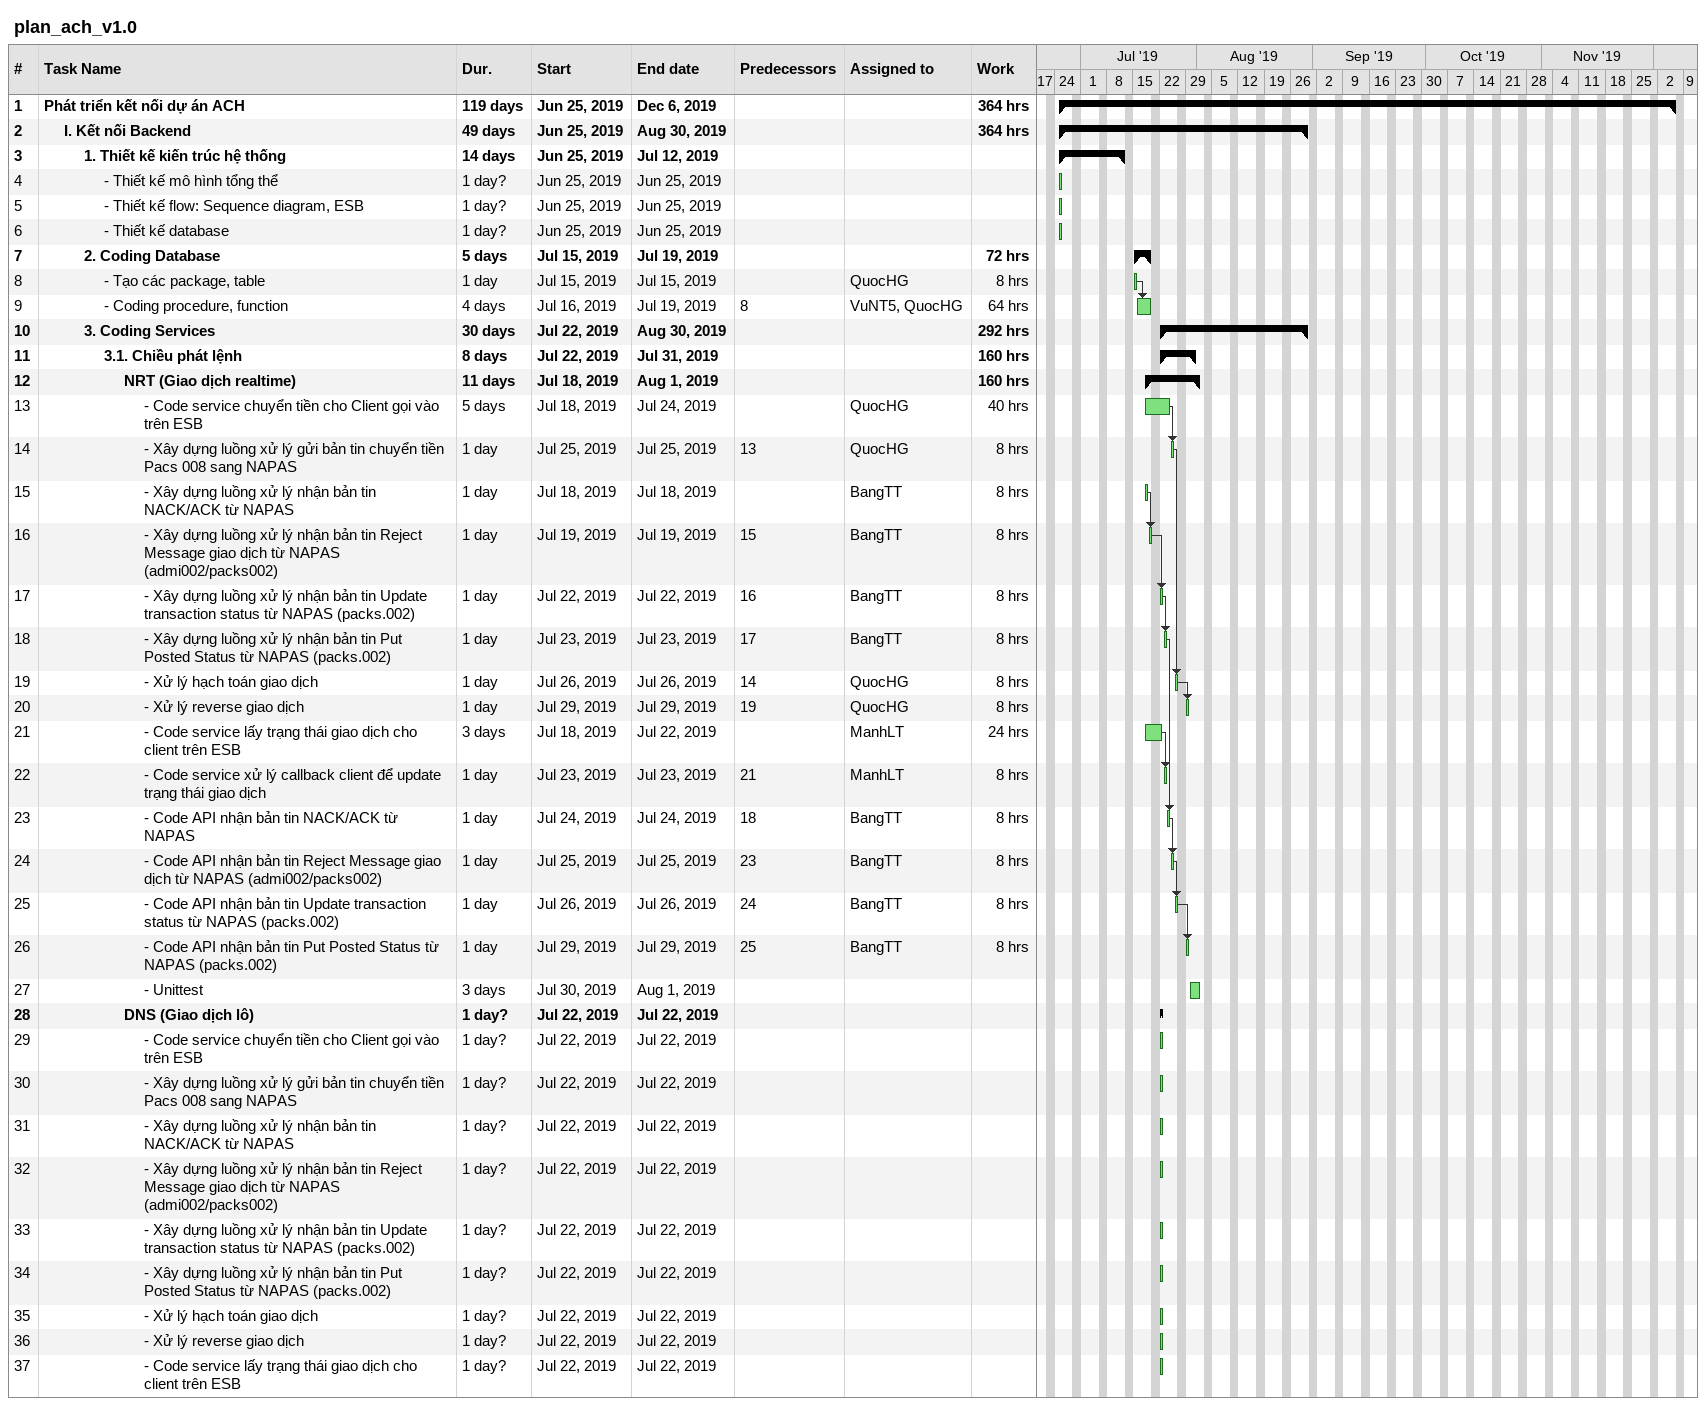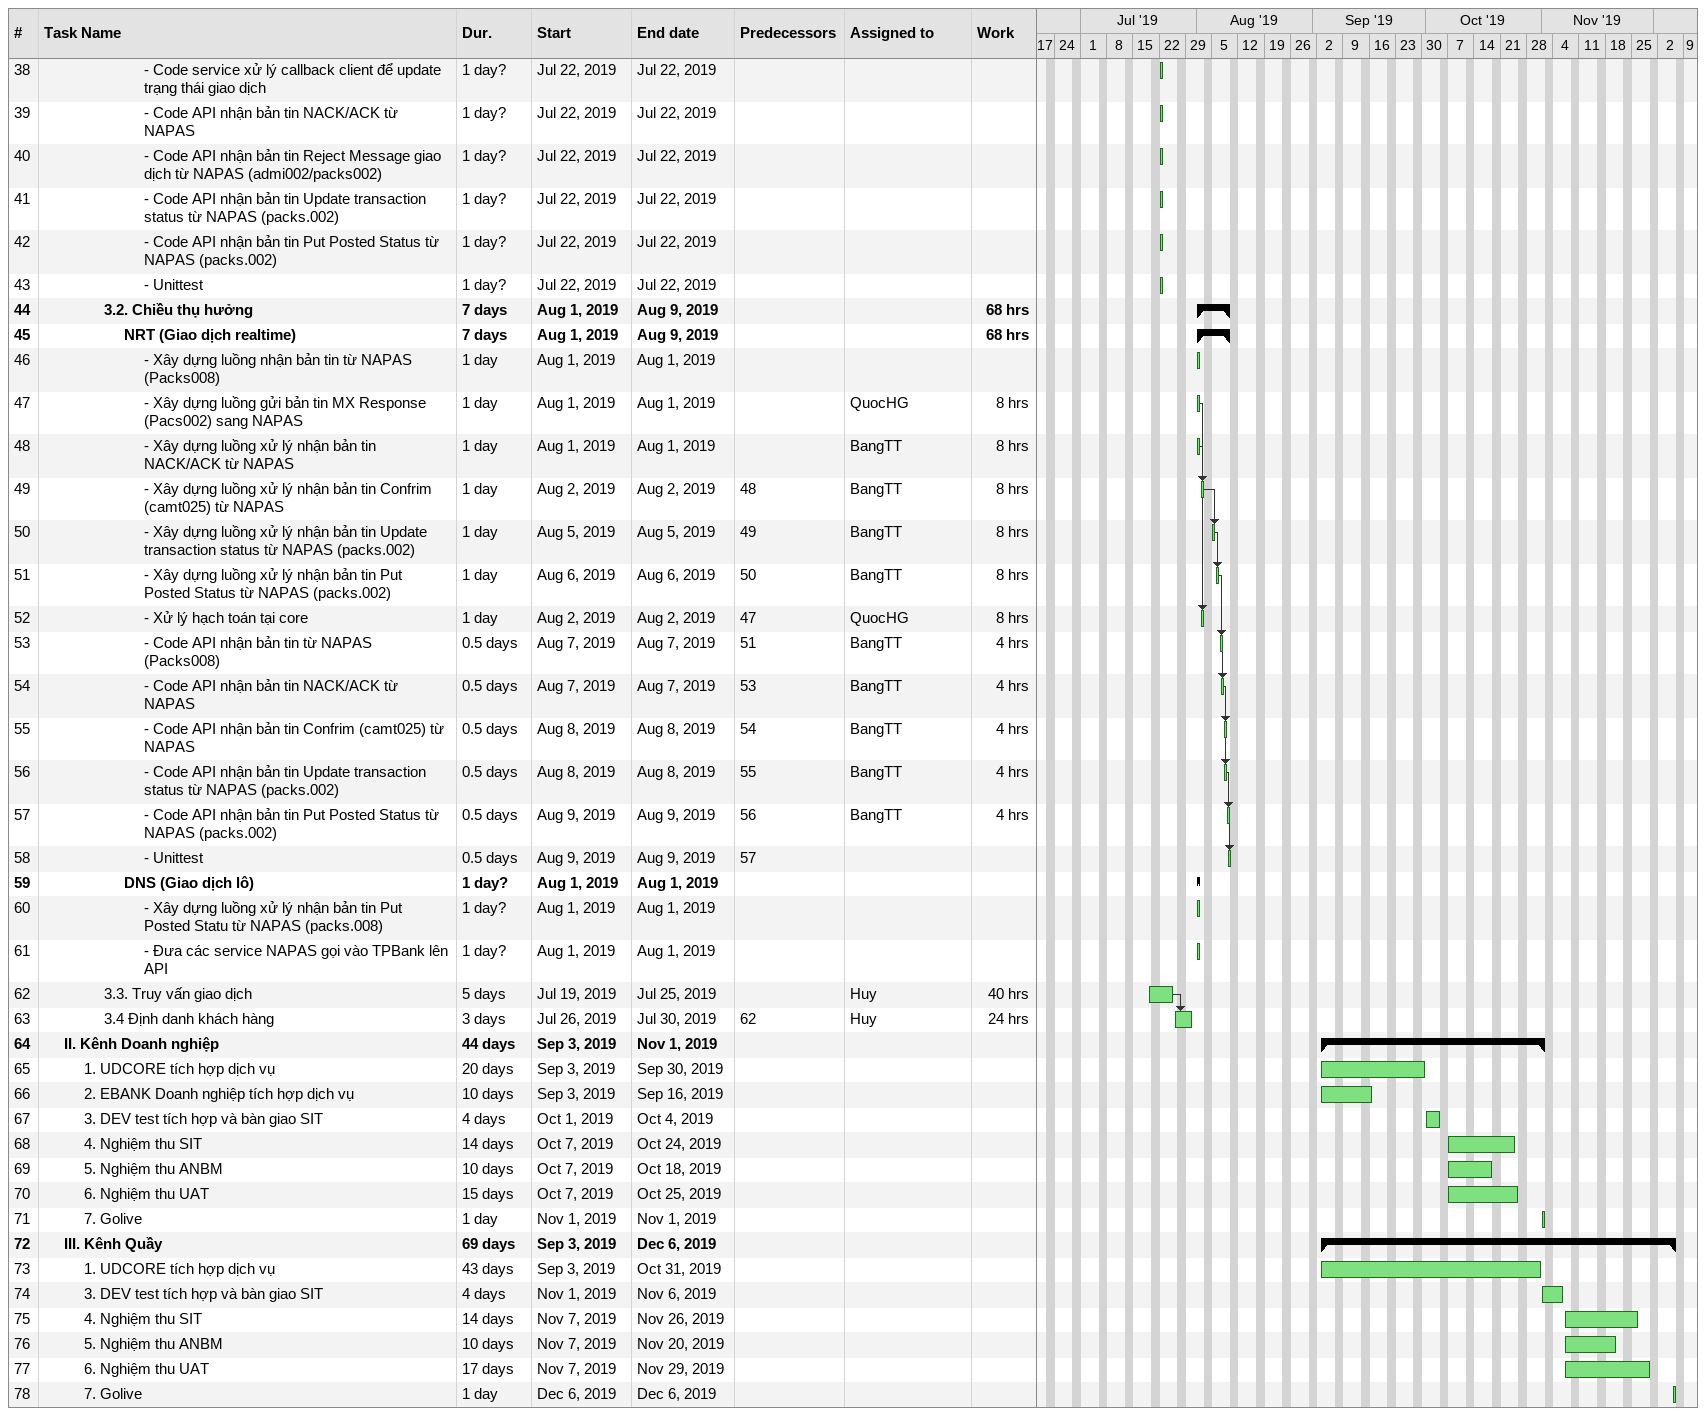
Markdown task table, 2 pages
plan_ach_v1.0

| ID | Level | Task | Duration | Start | Finish | Predecessors | Resources | Work (h) |
|---|---|---|---|---|---|---|---|---|
| 1 | 1 | **Phát triển kết nối dự án ACH** | 119d | 2019-06-25 | 2019-12-06 |  |  | 364 |
| 2 | 2 | **I. Kết nối Backend** | 49d | 2019-06-25 | 2019-08-30 |  |  | 364 |
| 3 | 3 | **1. Thiết kế kiến trúc hệ thống** | 14d | 2019-06-25 | 2019-07-12 |  |  |  |
| 4 | 4 | - Thiết kế mô hình tổng thể | 1d? | 2019-06-25 | 2019-06-25 |  |  |  |
| 5 | 4 | - Thiết kế flow: Sequence diagram, ESB | 1d? | 2019-06-25 | 2019-06-25 |  |  |  |
| 6 | 4 | - Thiết kế database | 1d? | 2019-06-25 | 2019-06-25 |  |  |  |
| 7 | 3 | **2. Coding Database** | 5d | 2019-07-15 | 2019-07-19 |  |  | 72 |
| 8 | 4 | - Tạo các package, table | 1d | 2019-07-15 | 2019-07-15 |  | QuocHG | 8 |
| 9 | 4 | - Coding procedure, function | 4d | 2019-07-16 | 2019-07-19 | 8 | VuNT5, QuocHG | 64 |
| 10 | 3 | **3. Coding Services** | 30d | 2019-07-22 | 2019-08-30 |  |  | 292 |
| 11 | 4 | **3.1. Chiều phát lệnh** | 8d | 2019-07-22 | 2019-07-31 |  |  | 160 |
| 12 | 5 | **NRT (Giao dịch realtime)** | 11d | 2019-07-18 | 2019-08-01 |  |  | 160 |
| 13 | 6 | - Code service chuyển tiền cho Client gọi vào trên ESB | 5d | 2019-07-18 | 2019-07-24 |  | QuocHG | 40 |
| 14 | 6 | - Xây dựng luồng xử lý gửi bản tin chuyển tiền Pacs 008 sang NAPAS | 1d | 2019-07-25 | 2019-07-25 | 13 | QuocHG | 8 |
| 15 | 6 | - Xây dựng luồng xử lý nhận bản tin NACK/ACK từ NAPAS | 1d | 2019-07-18 | 2019-07-18 |  | BangTT | 8 |
| 16 | 6 | - Xây dựng luồng xử lý nhận bản tin Reject Message giao dịch từ NAPAS (admi002/packs002) | 1d | 2019-07-19 | 2019-07-19 | 15 | BangTT | 8 |
| 17 | 6 | - Xây dựng luồng xử lý nhận bản tin Update transaction status từ NAPAS (packs.002) | 1d | 2019-07-22 | 2019-07-22 | 16 | BangTT | 8 |
| 18 | 6 | - Xây dựng luồng xử lý nhận bản tin Put Posted Status từ NAPAS (packs.002) | 1d | 2019-07-23 | 2019-07-23 | 17 | BangTT | 8 |
| 19 | 6 | - Xử lý hạch toán giao dịch | 1d | 2019-07-26 | 2019-07-26 | 14 | QuocHG | 8 |
| 20 | 6 | - Xử lý reverse giao dịch | 1d | 2019-07-29 | 2019-07-29 | 19 | QuocHG | 8 |
| 21 | 6 | - Code service lấy trạng thái giao dịch cho client trên ESB | 3d | 2019-07-18 | 2019-07-22 |  | ManhLT | 24 |
| 22 | 6 | - Code service xử lý callback client để update trạng thái giao dịch | 1d | 2019-07-23 | 2019-07-23 | 21 | ManhLT | 8 |
| 23 | 6 | - Code API nhận bản tin NACK/ACK từ NAPAS | 1d | 2019-07-24 | 2019-07-24 | 18 | BangTT | 8 |
| 24 | 6 | - Code API nhận bản tin Reject Message giao dịch từ NAPAS (admi002/packs002) | 1d | 2019-07-25 | 2019-07-25 | 23 | BangTT | 8 |
| 25 | 6 | - Code API nhận bản tin Update transaction status từ NAPAS (packs.002) | 1d | 2019-07-26 | 2019-07-26 | 24 | BangTT | 8 |
| 26 | 6 | - Code API nhận bản tin Put Posted Status từ NAPAS (packs.002) | 1d | 2019-07-29 | 2019-07-29 | 25 | BangTT | 8 |
| 27 | 6 | - Unittest | 3d | 2019-07-30 | 2019-08-01 |  |  |  |
| 28 | 5 | **DNS (Giao dịch lô)** | 1d? | 2019-07-22 | 2019-07-22 |  |  |  |
| 29 | 6 | - Code service chuyển tiền cho Client gọi vào trên ESB | 1d? | 2019-07-22 | 2019-07-22 |  |  |  |
| 30 | 6 | - Xây dựng luồng xử lý gửi bản tin chuyển tiền Pacs 008 sang NAPAS | 1d? | 2019-07-22 | 2019-07-22 |  |  |  |
| 31 | 6 | - Xây dựng luồng xử lý nhận bản tin NACK/ACK từ NAPAS | 1d? | 2019-07-22 | 2019-07-22 |  |  |  |
| 32 | 6 | - Xây dựng luồng xử lý nhận bản tin Reject Message giao dịch từ NAPAS (admi002/packs002) | 1d? | 2019-07-22 | 2019-07-22 |  |  |  |
| 33 | 6 | - Xây dựng luồng xử lý nhận bản tin Update transaction status từ NAPAS (packs.002) | 1d? | 2019-07-22 | 2019-07-22 |  |  |  |
| 34 | 6 | - Xây dựng luồng xử lý nhận bản tin Put Posted Status từ NAPAS (packs.002) | 1d? | 2019-07-22 | 2019-07-22 |  |  |  |
| 35 | 6 | - Xử lý hạch toán giao dịch | 1d? | 2019-07-22 | 2019-07-22 |  |  |  |
| 36 | 6 | - Xử lý reverse giao dịch | 1d? | 2019-07-22 | 2019-07-22 |  |  |  |
| 37 | 6 | - Code service lấy trạng thái giao dịch cho client trên ESB | 1d? | 2019-07-22 | 2019-07-22 |  |  |  |
| 38 | 6 | - Code service xử lý callback client để update trạng thái giao dịch | 1d? | 2019-07-22 | 2019-07-22 |  |  |  |
| 39 | 6 | - Code API nhận bản tin NACK/ACK từ NAPAS | 1d? | 2019-07-22 | 2019-07-22 |  |  |  |
| 40 | 6 | - Code API nhận bản tin Reject Message giao dịch từ NAPAS (admi002/packs002) | 1d? | 2019-07-22 | 2019-07-22 |  |  |  |
| 41 | 6 | - Code API nhận bản tin Update transaction status từ NAPAS (packs.002) | 1d? | 2019-07-22 | 2019-07-22 |  |  |  |
| 42 | 6 | - Code API nhận bản tin Put Posted Status từ NAPAS (packs.002) | 1d? | 2019-07-22 | 2019-07-22 |  |  |  |
| 43 | 6 | - Unittest | 1d? | 2019-07-22 | 2019-07-22 |  |  |  |
| 44 | 4 | **3.2. Chiều thụ hưởng** | 7d | 2019-08-01 | 2019-08-09 |  |  | 68 |
| 45 | 5 | **NRT (Giao dịch realtime)** | 7d | 2019-08-01 | 2019-08-09 |  |  | 68 |
| 46 | 6 | - Xây dựng luồng nhận bản tin từ NAPAS (Packs008) | 1d | 2019-08-01 | 2019-08-01 |  |  |  |
| 47 | 6 | - Xây dựng luồng gửi bản tin MX Response (Pacs002) sang NAPAS | 1d | 2019-08-01 | 2019-08-01 |  | QuocHG | 8 |
| 48 | 6 | - Xây dựng luồng xử lý nhận bản tin NACK/ACK từ NAPAS | 1d | 2019-08-01 | 2019-08-01 |  | BangTT | 8 |
| 49 | 6 | - Xây dựng luồng xử lý nhận bản tin Confrim (camt025) từ NAPAS | 1d | 2019-08-02 | 2019-08-02 | 48 | BangTT | 8 |
| 50 | 6 | - Xây dựng luồng xử lý nhận bản tin Update transaction status từ NAPAS (packs.002) | 1d | 2019-08-05 | 2019-08-05 | 49 | BangTT | 8 |
| 51 | 6 | - Xây dựng luồng xử lý nhận bản tin Put Posted Status từ NAPAS (packs.002) | 1d | 2019-08-06 | 2019-08-06 | 50 | BangTT | 8 |
| 52 | 6 | - Xử lý hạch toán tại core | 1d | 2019-08-02 | 2019-08-02 | 47 | QuocHG | 8 |
| 53 | 6 | - Code API nhận bản tin từ NAPAS (Packs008) | 0.5d | 2019-08-07 | 2019-08-07 | 51 | BangTT | 4 |
| 54 | 6 | - Code API nhận bản tin NACK/ACK từ NAPAS | 0.5d | 2019-08-07 | 2019-08-07 | 53 | BangTT | 4 |
| 55 | 6 | - Code API nhận bản tin Confrim (camt025) từ NAPAS | 0.5d | 2019-08-08 | 2019-08-08 | 54 | BangTT | 4 |
| 56 | 6 | - Code API nhận bản tin Update transaction status từ NAPAS (packs.002) | 0.5d | 2019-08-08 | 2019-08-08 | 55 | BangTT | 4 |
| 57 | 6 | - Code API nhận bản tin Put Posted Status từ NAPAS (packs.002) | 0.5d | 2019-08-09 | 2019-08-09 | 56 | BangTT | 4 |
| 58 | 6 | - Unittest | 0.5d | 2019-08-09 | 2019-08-09 | 57 |  |  |
| 59 | 5 | **DNS (Giao dịch lô)** | 1d? | 2019-08-01 | 2019-08-01 |  |  |  |
| 60 | 6 | - Xây dựng luồng xử lý nhận bản tin Put Posted Statu từ NAPAS (packs.008) | 1d? | 2019-08-01 | 2019-08-01 |  |  |  |
| 61 | 6 | - Đưa các service NAPAS gọi vào TPBank lên API | 1d? | 2019-08-01 | 2019-08-01 |  |  |  |
| 62 | 4 | 3.3. Truy vấn giao dịch | 5d | 2019-07-19 | 2019-07-25 |  | Huy | 40 |
| 63 | 4 | 3.4 Định danh khách hàng | 3d | 2019-07-26 | 2019-07-30 | 62 | Huy | 24 |
| 64 | 2 | **II. Kênh Doanh nghiệp** | 44d | 2019-09-03 | 2019-11-01 |  |  |  |
| 65 | 3 | 1. UDCORE tích hợp dịch vụ | 20d | 2019-09-03 | 2019-09-30 |  |  |  |
| 66 | 3 | 2. EBANK Doanh nghiệp tích hợp dịch vụ | 10d | 2019-09-03 | 2019-09-16 |  |  |  |
| 67 | 3 | 3. DEV test tích hợp và bàn giao SIT | 4d | 2019-10-01 | 2019-10-04 |  |  |  |
| 68 | 3 | 4. Nghiệm thu SIT | 14d | 2019-10-07 | 2019-10-24 |  |  |  |
| 69 | 3 | 5. Nghiệm thu ANBM | 10d | 2019-10-07 | 2019-10-18 |  |  |  |
| 70 | 3 | 6. Nghiệm thu UAT | 15d | 2019-10-07 | 2019-10-25 |  |  |  |
| 71 | 3 | 7. Golive | 1d | 2019-11-01 | 2019-11-01 |  |  |  |
| 72 | 2 | **III. Kênh Quầy** | 69d | 2019-09-03 | 2019-12-06 |  |  |  |
| 73 | 3 | 1. UDCORE tích hợp dịch vụ | 43d | 2019-09-03 | 2019-10-31 |  |  |  |
| 74 | 3 | 3. DEV test tích hợp và bàn giao SIT | 4d | 2019-11-01 | 2019-11-06 |  |  |  |
| 75 | 3 | 4. Nghiệm thu SIT | 14d | 2019-11-07 | 2019-11-26 |  |  |  |
| 76 | 3 | 5. Nghiệm thu ANBM | 10d | 2019-11-07 | 2019-11-20 |  |  |  |
| 77 | 3 | 6. Nghiệm thu UAT | 17d | 2019-11-07 | 2019-11-29 |  |  |  |
| 78 | 3 | 7. Golive | 1d | 2019-12-06 | 2019-12-06 |  |  |  |
